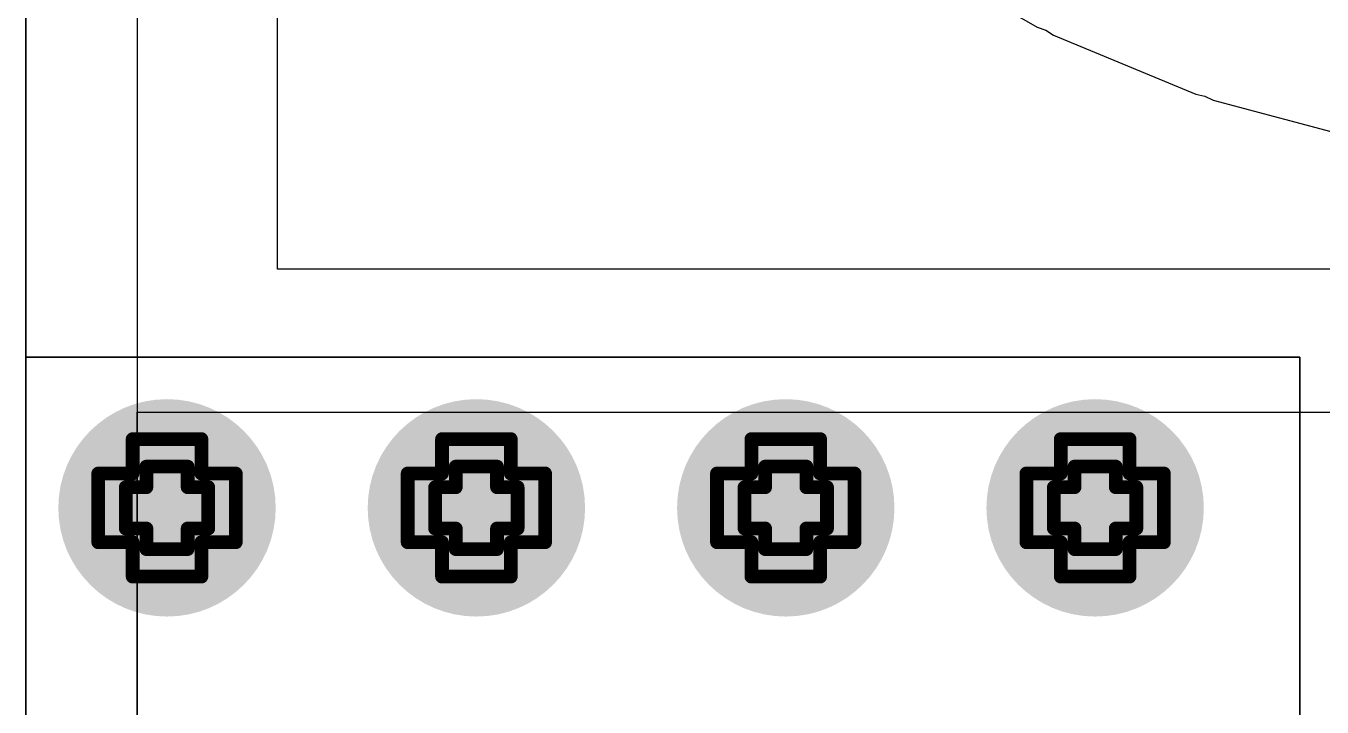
# Model space of a CAD drawing. Header units: inches. Extents: x -3 to 5259, y -3 to 5282.
# Drawn here: x 137.35 to 142.139, y 96.426 to 98.943 of the extents above; entities that cross this region are included whole.
import ezdxf

# ---------------------------------------------------------------- set-up
doc = ezdxf.new("R2010")
doc.units = ezdxf.units.IN
for name, color, linetype in [('Bottom Layer', 5, 'Continuous'), ('Bottom Solder', 6, 'Continuous'), ('Drill Drawing', 1, 'Continuous'), ('Layer 1', 16, 'Continuous'), ('Layer 2', 76, 'Continuous'), ('Top Layer', 1, 'Continuous'), ('Top Solder', 216, 'Continuous'), ('Via Holes', 16, 'Continuous')]:
    doc.layers.add(name, color=color, linetype=linetype)

msp = doc.modelspace()

# ---------------------------------------------------------------- hatches: boundary and pattern name
at = {"layer": 'Bottom Layer'}
h = msp.add_hatch(color=5, dxfattribs=at)
edge = h.paths.add_edge_path()
edge.add_arc((137.8712, 97.1621), 0.3, 0, 360)
h = msp.add_hatch(color=5, dxfattribs=at)
edge = h.paths.add_edge_path()
edge.add_arc((139.0142, 97.1621), 0.3, 0, 360)
h = msp.add_hatch(color=5, dxfattribs=at)
edge = h.paths.add_edge_path()
edge.add_arc((140.1572, 97.1621), 0.3, 0, 360)
h = msp.add_hatch(color=5, dxfattribs=at)
edge = h.paths.add_edge_path()
edge.add_arc((141.3002, 97.1621), 0.3, 0, 360)
at = {"layer": 'Bottom Solder'}
h = msp.add_hatch(color=6, dxfattribs=at)
edge = h.paths.add_edge_path()
edge.add_arc((137.8712, 97.1621), 0.4016, 0, 360)
h = msp.add_hatch(color=6, dxfattribs=at)
edge = h.paths.add_edge_path()
edge.add_arc((139.0142, 97.1621), 0.4016, 0, 360)
h = msp.add_hatch(color=6, dxfattribs=at)
edge = h.paths.add_edge_path()
edge.add_arc((140.1572, 97.1621), 0.4016, 0, 360)
h = msp.add_hatch(color=6, dxfattribs=at)
edge = h.paths.add_edge_path()
edge.add_arc((141.3002, 97.1621), 0.4016, 0, 360)
at = {"layer": 'Layer 1'}
h = msp.add_hatch(color=16, dxfattribs=at)
edge = h.paths.add_edge_path()
edge.add_arc((137.8712, 97.1621), 0.3, 0, 360)
h = msp.add_hatch(color=16, dxfattribs=at)
edge = h.paths.add_edge_path()
edge.add_arc((139.0142, 97.1621), 0.3, 0, 360)
h = msp.add_hatch(color=16, dxfattribs=at)
edge = h.paths.add_edge_path()
edge.add_arc((140.1572, 97.1621), 0.3, 0, 360)
h = msp.add_hatch(color=16, dxfattribs=at)
edge = h.paths.add_edge_path()
edge.add_arc((141.3002, 97.1621), 0.3, 0, 360)
at = {"layer": 'Layer 2'}
h = msp.add_hatch(color=76, dxfattribs=at)
edge = h.paths.add_edge_path()
edge.add_arc((137.8712, 97.1621), 0.3, 0, 360)
h = msp.add_hatch(color=76, dxfattribs=at)
edge = h.paths.add_edge_path()
edge.add_arc((139.0142, 97.1621), 0.3, 0, 360)
h = msp.add_hatch(color=76, dxfattribs=at)
edge = h.paths.add_edge_path()
edge.add_arc((140.1572, 97.1621), 0.3, 0, 360)
h = msp.add_hatch(color=76, dxfattribs=at)
edge = h.paths.add_edge_path()
edge.add_arc((141.3002, 97.1621), 0.3, 0, 360)
at = {"layer": 'Top Layer'}
h = msp.add_hatch(color=1, dxfattribs=at)
edge = h.paths.add_edge_path()
edge.add_arc((137.8712, 97.1621), 0.3, 0, 360)
h = msp.add_hatch(color=1, dxfattribs=at)
edge = h.paths.add_edge_path()
edge.add_arc((139.0142, 97.1621), 0.3, 0, 360)
h = msp.add_hatch(color=1, dxfattribs=at)
edge = h.paths.add_edge_path()
edge.add_arc((140.1572, 97.1621), 0.3, 0, 360)
h = msp.add_hatch(color=1, dxfattribs=at)
edge = h.paths.add_edge_path()
edge.add_arc((141.3002, 97.1621), 0.3, 0, 360)
at = {"layer": 'Top Solder'}
h = msp.add_hatch(color=216, dxfattribs=at)
edge = h.paths.add_edge_path()
edge.add_arc((137.8712, 97.1621), 0.4016, 0, 360)
h = msp.add_hatch(color=216, dxfattribs=at)
edge = h.paths.add_edge_path()
edge.add_arc((139.0142, 97.1621), 0.4016, 0, 360)
h = msp.add_hatch(color=216, dxfattribs=at)
edge = h.paths.add_edge_path()
edge.add_arc((140.1572, 97.1621), 0.4016, 0, 360)
h = msp.add_hatch(color=216, dxfattribs=at)
edge = h.paths.add_edge_path()
edge.add_arc((141.3002, 97.1621), 0.4016, 0, 360)
at = {"layer": 'Via Holes'}
h = msp.add_hatch(color=7, dxfattribs=at)
edge = h.paths.add_edge_path()
edge.add_arc((137.8712, 97.1621), 0.15, 0, 360)
h = msp.add_hatch(color=7, dxfattribs=at)
edge = h.paths.add_edge_path()
edge.add_arc((139.0142, 97.1621), 0.15, 0, 360)
h = msp.add_hatch(color=7, dxfattribs=at)
edge = h.paths.add_edge_path()
edge.add_arc((140.1572, 97.1621), 0.15, 0, 360)
h = msp.add_hatch(color=7, dxfattribs=at)
edge = h.paths.add_edge_path()
edge.add_arc((141.3002, 97.1621), 0.15, 0, 360)

# ---------------------------------------------------------------- linework, layer by layer
at = {"layer": 'Bottom Layer'}
for p, q in [((137.3499, 104.8183), (137.3499, 94.1266)), ((137.3499, 97.7185), (137.3499, 104.8183)), ((137.3499, 97.7185), (137.3499, 104.8183)), ((140.5932, 99.2224), (141.0859, 98.938)), ((140.5932, 99.2224), (141.0859, 98.938)), ((141.0859, 98.938), (141.1182, 98.927)), ((141.0859, 98.938), (141.1182, 98.927)), ((141.1182, 98.927), (141.1466, 98.908)), ((141.1182, 98.927), (141.1466, 98.908)), ((141.1466, 98.908), (141.6722, 98.6903)), ((141.1466, 98.908), (141.6722, 98.6903)), ((141.6722, 98.6903), (141.7057, 98.6836)), ((141.6722, 98.6903), (141.7057, 98.6836)), ((141.7057, 98.6836), (141.7363, 98.6685)), ((141.7057, 98.6836), (141.7363, 98.6685)), ((141.7363, 98.6685), (142.2858, 98.5213)), ((141.7363, 98.6685), (142.2858, 98.5213)), ((137.3499, 94.1348), (137.3499, 97.7185)), ((137.3499, 97.7185), (142.0563, 97.7185)), ((142.0563, 97.7185), (137.3499, 97.7185)), ((142.0563, 97.7185), (137.3499, 97.7185)), ((142.0563, 97.7185), (142.0563, 94.1348)), ((142.0563, 94.1348), (142.0563, 97.7185)), ((142.0563, 94.1348), (142.0563, 97.7185))]:
    msp.add_line(p, q, dxfattribs=at)
at = {"layer": 'Drill Drawing'}
for points in [[(137.7442, 97.2891, 0.0508, 0.0508, 0), (137.7442, 97.4161, 0.0508, 0.0508, 0)], [(137.7442, 97.4161, 0.0508, 0.0508, 0), (137.9982, 97.4161, 0.0508, 0.0508, 0)], [(137.9982, 97.2891, 0.0508, 0.0508, 0), (137.9982, 97.4161, 0.0508, 0.0508, 0)], [(138.8872, 97.2891, 0.0508, 0.0508, 0), (138.8872, 97.4161, 0.0508, 0.0508, 0)], [(138.8872, 97.4161, 0.0508, 0.0508, 0), (139.1412, 97.4161, 0.0508, 0.0508, 0)], [(139.1412, 97.2891, 0.0508, 0.0508, 0), (139.1412, 97.4161, 0.0508, 0.0508, 0)], [(140.0302, 97.2891, 0.0508, 0.0508, 0), (140.0302, 97.4161, 0.0508, 0.0508, 0)], [(140.0302, 97.4161, 0.0508, 0.0508, 0), (140.2842, 97.4161, 0.0508, 0.0508, 0)], [(140.2842, 97.2891, 0.0508, 0.0508, 0), (140.2842, 97.4161, 0.0508, 0.0508, 0)], [(141.1732, 97.2891, 0.0508, 0.0508, 0), (141.1732, 97.4161, 0.0508, 0.0508, 0)], [(141.1732, 97.4161, 0.0508, 0.0508, 0), (141.4272, 97.4161, 0.0508, 0.0508, 0)], [(141.4272, 97.2891, 0.0508, 0.0508, 0), (141.4272, 97.4161, 0.0508, 0.0508, 0)], [(137.6172, 97.0351, 0.0508, 0.0508, 0), (137.6172, 97.2891, 0.0508, 0.0508, 0)], [(137.6172, 97.2891, 0.0508, 0.0508, 0), (137.7442, 97.2891, 0.0508, 0.0508, 0)], [(137.795, 97.2383, 0.0508, 0.0508, 0), (137.795, 97.3145, 0.0508, 0.0508, 0)], [(137.795, 97.3145, 0.0508, 0.0508, 0), (137.9474, 97.3145, 0.0508, 0.0508, 0)], [(137.9474, 97.2383, 0.0508, 0.0508, 0), (137.9474, 97.3145, 0.0508, 0.0508, 0)], [(137.9982, 97.2891, 0.0508, 0.0508, 0), (138.1252, 97.2891, 0.0508, 0.0508, 0)], [(138.1252, 97.0351, 0.0508, 0.0508, 0), (138.1252, 97.2891, 0.0508, 0.0508, 0)], [(138.7602, 97.0351, 0.0508, 0.0508, 0), (138.7602, 97.2891, 0.0508, 0.0508, 0)], [(138.7602, 97.2891, 0.0508, 0.0508, 0), (138.8872, 97.2891, 0.0508, 0.0508, 0)], [(138.938, 97.2383, 0.0508, 0.0508, 0), (138.938, 97.3145, 0.0508, 0.0508, 0)], [(138.938, 97.3145, 0.0508, 0.0508, 0), (139.0904, 97.3145, 0.0508, 0.0508, 0)], [(139.0904, 97.2383, 0.0508, 0.0508, 0), (139.0904, 97.3145, 0.0508, 0.0508, 0)], [(139.1412, 97.2891, 0.0508, 0.0508, 0), (139.2682, 97.2891, 0.0508, 0.0508, 0)], [(139.2682, 97.0351, 0.0508, 0.0508, 0), (139.2682, 97.2891, 0.0508, 0.0508, 0)], [(139.9032, 97.0351, 0.0508, 0.0508, 0), (139.9032, 97.2891, 0.0508, 0.0508, 0)], [(139.9032, 97.2891, 0.0508, 0.0508, 0), (140.0302, 97.2891, 0.0508, 0.0508, 0)], [(140.081, 97.2383, 0.0508, 0.0508, 0), (140.081, 97.3145, 0.0508, 0.0508, 0)], [(140.081, 97.3145, 0.0508, 0.0508, 0), (140.2334, 97.3145, 0.0508, 0.0508, 0)], [(140.2334, 97.2383, 0.0508, 0.0508, 0), (140.2334, 97.3145, 0.0508, 0.0508, 0)], [(140.2842, 97.2891, 0.0508, 0.0508, 0), (140.4112, 97.2891, 0.0508, 0.0508, 0)], [(140.4112, 97.0351, 0.0508, 0.0508, 0), (140.4112, 97.2891, 0.0508, 0.0508, 0)], [(141.0462, 97.0351, 0.0508, 0.0508, 0), (141.0462, 97.2891, 0.0508, 0.0508, 0)], [(141.0462, 97.2891, 0.0508, 0.0508, 0), (141.1732, 97.2891, 0.0508, 0.0508, 0)], [(141.224, 97.2383, 0.0508, 0.0508, 0), (141.224, 97.3145, 0.0508, 0.0508, 0)], [(141.224, 97.3145, 0.0508, 0.0508, 0), (141.3764, 97.3145, 0.0508, 0.0508, 0)], [(141.3764, 97.2383, 0.0508, 0.0508, 0), (141.3764, 97.3145, 0.0508, 0.0508, 0)], [(141.4272, 97.2891, 0.0508, 0.0508, 0), (141.5542, 97.2891, 0.0508, 0.0508, 0)], [(141.5542, 97.0351, 0.0508, 0.0508, 0), (141.5542, 97.2891, 0.0508, 0.0508, 0)], [(137.7188, 97.0859, 0.0508, 0.0508, 0), (137.7188, 97.2383, 0.0508, 0.0508, 0)], [(137.7188, 97.2383, 0.0508, 0.0508, 0), (137.795, 97.2383, 0.0508, 0.0508, 0)], [(137.9474, 97.2383, 0.0508, 0.0508, 0), (138.0236, 97.2383, 0.0508, 0.0508, 0)], [(138.0236, 97.0859, 0.0508, 0.0508, 0), (138.0236, 97.2383, 0.0508, 0.0508, 0)], [(138.8618, 97.0859, 0.0508, 0.0508, 0), (138.8618, 97.2383, 0.0508, 0.0508, 0)], [(138.8618, 97.2383, 0.0508, 0.0508, 0), (138.938, 97.2383, 0.0508, 0.0508, 0)], [(139.0904, 97.2383, 0.0508, 0.0508, 0), (139.1666, 97.2383, 0.0508, 0.0508, 0)], [(139.1666, 97.0859, 0.0508, 0.0508, 0), (139.1666, 97.2383, 0.0508, 0.0508, 0)], [(140.0048, 97.0859, 0.0508, 0.0508, 0), (140.0048, 97.2383, 0.0508, 0.0508, 0)], [(140.0048, 97.2383, 0.0508, 0.0508, 0), (140.081, 97.2383, 0.0508, 0.0508, 0)], [(140.2334, 97.2383, 0.0508, 0.0508, 0), (140.3096, 97.2383, 0.0508, 0.0508, 0)], [(140.3096, 97.0859, 0.0508, 0.0508, 0), (140.3096, 97.2383, 0.0508, 0.0508, 0)], [(141.1478, 97.0859, 0.0508, 0.0508, 0), (141.1478, 97.2383, 0.0508, 0.0508, 0)], [(141.1478, 97.2383, 0.0508, 0.0508, 0), (141.224, 97.2383, 0.0508, 0.0508, 0)], [(141.3764, 97.2383, 0.0508, 0.0508, 0), (141.4526, 97.2383, 0.0508, 0.0508, 0)], [(141.4526, 97.0859, 0.0508, 0.0508, 0), (141.4526, 97.2383, 0.0508, 0.0508, 0)], [(137.7188, 97.0859, 0.0508, 0.0508, 0), (137.795, 97.0859, 0.0508, 0.0508, 0)], [(137.795, 97.0097, 0.0508, 0.0508, 0), (137.795, 97.0859, 0.0508, 0.0508, 0)], [(137.9474, 97.0859, 0.0508, 0.0508, 0), (138.0236, 97.0859, 0.0508, 0.0508, 0)], [(137.9474, 97.0097, 0.0508, 0.0508, 0), (137.9474, 97.0859, 0.0508, 0.0508, 0)], [(138.8618, 97.0859, 0.0508, 0.0508, 0), (138.938, 97.0859, 0.0508, 0.0508, 0)], [(138.938, 97.0097, 0.0508, 0.0508, 0), (138.938, 97.0859, 0.0508, 0.0508, 0)], [(139.0904, 97.0859, 0.0508, 0.0508, 0), (139.1666, 97.0859, 0.0508, 0.0508, 0)], [(139.0904, 97.0097, 0.0508, 0.0508, 0), (139.0904, 97.0859, 0.0508, 0.0508, 0)], [(140.0048, 97.0859, 0.0508, 0.0508, 0), (140.081, 97.0859, 0.0508, 0.0508, 0)], [(140.081, 97.0097, 0.0508, 0.0508, 0), (140.081, 97.0859, 0.0508, 0.0508, 0)], [(140.2334, 97.0859, 0.0508, 0.0508, 0), (140.3096, 97.0859, 0.0508, 0.0508, 0)], [(140.2334, 97.0097, 0.0508, 0.0508, 0), (140.2334, 97.0859, 0.0508, 0.0508, 0)], [(141.1478, 97.0859, 0.0508, 0.0508, 0), (141.224, 97.0859, 0.0508, 0.0508, 0)], [(141.224, 97.0097, 0.0508, 0.0508, 0), (141.224, 97.0859, 0.0508, 0.0508, 0)], [(141.3764, 97.0859, 0.0508, 0.0508, 0), (141.4526, 97.0859, 0.0508, 0.0508, 0)], [(141.3764, 97.0097, 0.0508, 0.0508, 0), (141.3764, 97.0859, 0.0508, 0.0508, 0)], [(137.6172, 97.0351, 0.0508, 0.0508, 0), (137.7442, 97.0351, 0.0508, 0.0508, 0)], [(137.7442, 96.9081, 0.0508, 0.0508, 0), (137.7442, 97.0351, 0.0508, 0.0508, 0)], [(137.795, 97.0097, 0.0508, 0.0508, 0), (137.9474, 97.0097, 0.0508, 0.0508, 0)], [(137.9982, 97.0351, 0.0508, 0.0508, 0), (138.1252, 97.0351, 0.0508, 0.0508, 0)], [(137.9982, 96.9081, 0.0508, 0.0508, 0), (137.9982, 97.0351, 0.0508, 0.0508, 0)], [(138.7602, 97.0351, 0.0508, 0.0508, 0), (138.8872, 97.0351, 0.0508, 0.0508, 0)], [(138.8872, 96.9081, 0.0508, 0.0508, 0), (138.8872, 97.0351, 0.0508, 0.0508, 0)], [(138.938, 97.0097, 0.0508, 0.0508, 0), (139.0904, 97.0097, 0.0508, 0.0508, 0)], [(139.1412, 97.0351, 0.0508, 0.0508, 0), (139.2682, 97.0351, 0.0508, 0.0508, 0)], [(139.1412, 96.9081, 0.0508, 0.0508, 0), (139.1412, 97.0351, 0.0508, 0.0508, 0)], [(139.9032, 97.0351, 0.0508, 0.0508, 0), (140.0302, 97.0351, 0.0508, 0.0508, 0)], [(140.0302, 96.9081, 0.0508, 0.0508, 0), (140.0302, 97.0351, 0.0508, 0.0508, 0)], [(140.081, 97.0097, 0.0508, 0.0508, 0), (140.2334, 97.0097, 0.0508, 0.0508, 0)], [(140.2842, 97.0351, 0.0508, 0.0508, 0), (140.4112, 97.0351, 0.0508, 0.0508, 0)], [(140.2842, 96.9081, 0.0508, 0.0508, 0), (140.2842, 97.0351, 0.0508, 0.0508, 0)], [(141.0462, 97.0351, 0.0508, 0.0508, 0), (141.1732, 97.0351, 0.0508, 0.0508, 0)], [(141.1732, 96.9081, 0.0508, 0.0508, 0), (141.1732, 97.0351, 0.0508, 0.0508, 0)], [(141.224, 97.0097, 0.0508, 0.0508, 0), (141.3764, 97.0097, 0.0508, 0.0508, 0)], [(141.4272, 97.0351, 0.0508, 0.0508, 0), (141.5542, 97.0351, 0.0508, 0.0508, 0)], [(141.4272, 96.9081, 0.0508, 0.0508, 0), (141.4272, 97.0351, 0.0508, 0.0508, 0)], [(137.7442, 96.9081, 0.0508, 0.0508, 0), (137.9982, 96.9081, 0.0508, 0.0508, 0)], [(138.8872, 96.9081, 0.0508, 0.0508, 0), (139.1412, 96.9081, 0.0508, 0.0508, 0)], [(140.0302, 96.9081, 0.0508, 0.0508, 0), (140.2842, 96.9081, 0.0508, 0.0508, 0)], [(141.1732, 96.9081, 0.0508, 0.0508, 0), (141.4272, 96.9081, 0.0508, 0.0508, 0)]]:
    msp.add_lwpolyline(points, format="xyseb", dxfattribs=at)
for points in [[(137.7315, 97.4161, 0.0254, 0.0254, 1), (137.7569, 97.4161, 0.0254, 0.0254, 1)], [(137.7315, 97.4161, 0.0254, 0.0254, 1), (137.7569, 97.4161, 0.0254, 0.0254, 1)], [(137.9855, 97.4161, 0.0254, 0.0254, 1), (138.0109, 97.4161, 0.0254, 0.0254, 1)], [(137.9855, 97.4161, 0.0254, 0.0254, 1), (138.0109, 97.4161, 0.0254, 0.0254, 1)], [(138.8745, 97.4161, 0.0254, 0.0254, 1), (138.8999, 97.4161, 0.0254, 0.0254, 1)], [(138.8745, 97.4161, 0.0254, 0.0254, 1), (138.8999, 97.4161, 0.0254, 0.0254, 1)], [(139.1285, 97.4161, 0.0254, 0.0254, 1), (139.1539, 97.4161, 0.0254, 0.0254, 1)], [(139.1285, 97.4161, 0.0254, 0.0254, 1), (139.1539, 97.4161, 0.0254, 0.0254, 1)], [(140.0175, 97.4161, 0.0254, 0.0254, 1), (140.0429, 97.4161, 0.0254, 0.0254, 1)], [(140.0175, 97.4161, 0.0254, 0.0254, 1), (140.0429, 97.4161, 0.0254, 0.0254, 1)], [(140.2715, 97.4161, 0.0254, 0.0254, 1), (140.2969, 97.4161, 0.0254, 0.0254, 1)], [(140.2715, 97.4161, 0.0254, 0.0254, 1), (140.2969, 97.4161, 0.0254, 0.0254, 1)], [(141.1605, 97.4161, 0.0254, 0.0254, 1), (141.1859, 97.4161, 0.0254, 0.0254, 1)], [(141.1605, 97.4161, 0.0254, 0.0254, 1), (141.1859, 97.4161, 0.0254, 0.0254, 1)], [(141.4145, 97.4161, 0.0254, 0.0254, 1), (141.4399, 97.4161, 0.0254, 0.0254, 1)], [(141.4145, 97.4161, 0.0254, 0.0254, 1), (141.4399, 97.4161, 0.0254, 0.0254, 1)], [(137.6045, 97.2891, 0.0254, 0.0254, 1), (137.6299, 97.2891, 0.0254, 0.0254, 1)], [(137.6045, 97.2891, 0.0254, 0.0254, 1), (137.6299, 97.2891, 0.0254, 0.0254, 1)], [(137.7315, 97.2891, 0.0254, 0.0254, 1), (137.7569, 97.2891, 0.0254, 0.0254, 1)], [(137.7315, 97.2891, 0.0254, 0.0254, 1), (137.7569, 97.2891, 0.0254, 0.0254, 1)], [(137.7823, 97.3145, 0.0254, 0.0254, 1), (137.8077, 97.3145, 0.0254, 0.0254, 1)], [(137.7823, 97.3145, 0.0254, 0.0254, 1), (137.8077, 97.3145, 0.0254, 0.0254, 1)], [(137.9347, 97.3145, 0.0254, 0.0254, 1), (137.9601, 97.3145, 0.0254, 0.0254, 1)], [(137.9347, 97.3145, 0.0254, 0.0254, 1), (137.9601, 97.3145, 0.0254, 0.0254, 1)], [(137.9855, 97.2891, 0.0254, 0.0254, 1), (138.0109, 97.2891, 0.0254, 0.0254, 1)], [(137.9855, 97.2891, 0.0254, 0.0254, 1), (138.0109, 97.2891, 0.0254, 0.0254, 1)], [(138.1125, 97.2891, 0.0254, 0.0254, 1), (138.1379, 97.2891, 0.0254, 0.0254, 1)], [(138.1125, 97.2891, 0.0254, 0.0254, 1), (138.1379, 97.2891, 0.0254, 0.0254, 1)], [(138.7475, 97.2891, 0.0254, 0.0254, 1), (138.7729, 97.2891, 0.0254, 0.0254, 1)], [(138.7475, 97.2891, 0.0254, 0.0254, 1), (138.7729, 97.2891, 0.0254, 0.0254, 1)], [(138.8745, 97.2891, 0.0254, 0.0254, 1), (138.8999, 97.2891, 0.0254, 0.0254, 1)], [(138.8745, 97.2891, 0.0254, 0.0254, 1), (138.8999, 97.2891, 0.0254, 0.0254, 1)], [(138.9253, 97.3145, 0.0254, 0.0254, 1), (138.9507, 97.3145, 0.0254, 0.0254, 1)], [(138.9253, 97.3145, 0.0254, 0.0254, 1), (138.9507, 97.3145, 0.0254, 0.0254, 1)], [(139.0777, 97.3145, 0.0254, 0.0254, 1), (139.1031, 97.3145, 0.0254, 0.0254, 1)], [(139.0777, 97.3145, 0.0254, 0.0254, 1), (139.1031, 97.3145, 0.0254, 0.0254, 1)], [(139.1285, 97.2891, 0.0254, 0.0254, 1), (139.1539, 97.2891, 0.0254, 0.0254, 1)], [(139.1285, 97.2891, 0.0254, 0.0254, 1), (139.1539, 97.2891, 0.0254, 0.0254, 1)], [(139.2555, 97.2891, 0.0254, 0.0254, 1), (139.2809, 97.2891, 0.0254, 0.0254, 1)], [(139.2555, 97.2891, 0.0254, 0.0254, 1), (139.2809, 97.2891, 0.0254, 0.0254, 1)], [(139.8905, 97.2891, 0.0254, 0.0254, 1), (139.9159, 97.2891, 0.0254, 0.0254, 1)], [(139.8905, 97.2891, 0.0254, 0.0254, 1), (139.9159, 97.2891, 0.0254, 0.0254, 1)], [(140.0175, 97.2891, 0.0254, 0.0254, 1), (140.0429, 97.2891, 0.0254, 0.0254, 1)], [(140.0175, 97.2891, 0.0254, 0.0254, 1), (140.0429, 97.2891, 0.0254, 0.0254, 1)], [(140.0683, 97.3145, 0.0254, 0.0254, 1), (140.0937, 97.3145, 0.0254, 0.0254, 1)], [(140.0683, 97.3145, 0.0254, 0.0254, 1), (140.0937, 97.3145, 0.0254, 0.0254, 1)], [(140.2207, 97.3145, 0.0254, 0.0254, 1), (140.2461, 97.3145, 0.0254, 0.0254, 1)], [(140.2207, 97.3145, 0.0254, 0.0254, 1), (140.2461, 97.3145, 0.0254, 0.0254, 1)], [(140.2715, 97.2891, 0.0254, 0.0254, 1), (140.2969, 97.2891, 0.0254, 0.0254, 1)], [(140.2715, 97.2891, 0.0254, 0.0254, 1), (140.2969, 97.2891, 0.0254, 0.0254, 1)], [(140.3985, 97.2891, 0.0254, 0.0254, 1), (140.4239, 97.2891, 0.0254, 0.0254, 1)], [(140.3985, 97.2891, 0.0254, 0.0254, 1), (140.4239, 97.2891, 0.0254, 0.0254, 1)], [(141.0335, 97.2891, 0.0254, 0.0254, 1), (141.0589, 97.2891, 0.0254, 0.0254, 1)], [(141.0335, 97.2891, 0.0254, 0.0254, 1), (141.0589, 97.2891, 0.0254, 0.0254, 1)], [(141.1605, 97.2891, 0.0254, 0.0254, 1), (141.1859, 97.2891, 0.0254, 0.0254, 1)], [(141.1605, 97.2891, 0.0254, 0.0254, 1), (141.1859, 97.2891, 0.0254, 0.0254, 1)], [(141.2113, 97.3145, 0.0254, 0.0254, 1), (141.2367, 97.3145, 0.0254, 0.0254, 1)], [(141.2113, 97.3145, 0.0254, 0.0254, 1), (141.2367, 97.3145, 0.0254, 0.0254, 1)], [(141.3637, 97.3145, 0.0254, 0.0254, 1), (141.3891, 97.3145, 0.0254, 0.0254, 1)], [(141.3637, 97.3145, 0.0254, 0.0254, 1), (141.3891, 97.3145, 0.0254, 0.0254, 1)], [(141.4145, 97.2891, 0.0254, 0.0254, 1), (141.4399, 97.2891, 0.0254, 0.0254, 1)], [(141.4145, 97.2891, 0.0254, 0.0254, 1), (141.4399, 97.2891, 0.0254, 0.0254, 1)], [(141.5415, 97.2891, 0.0254, 0.0254, 1), (141.5669, 97.2891, 0.0254, 0.0254, 1)], [(141.5415, 97.2891, 0.0254, 0.0254, 1), (141.5669, 97.2891, 0.0254, 0.0254, 1)], [(137.7061, 97.2383, 0.0254, 0.0254, 1), (137.7315, 97.2383, 0.0254, 0.0254, 1)], [(137.7061, 97.2383, 0.0254, 0.0254, 1), (137.7315, 97.2383, 0.0254, 0.0254, 1)], [(137.7823, 97.2383, 0.0254, 0.0254, 1), (137.8077, 97.2383, 0.0254, 0.0254, 1)], [(137.7823, 97.2383, 0.0254, 0.0254, 1), (137.8077, 97.2383, 0.0254, 0.0254, 1)], [(137.9347, 97.2383, 0.0254, 0.0254, 1), (137.9601, 97.2383, 0.0254, 0.0254, 1)], [(137.9347, 97.2383, 0.0254, 0.0254, 1), (137.9601, 97.2383, 0.0254, 0.0254, 1)], [(138.0109, 97.2383, 0.0254, 0.0254, 1), (138.0363, 97.2383, 0.0254, 0.0254, 1)], [(138.0109, 97.2383, 0.0254, 0.0254, 1), (138.0363, 97.2383, 0.0254, 0.0254, 1)], [(138.8491, 97.2383, 0.0254, 0.0254, 1), (138.8745, 97.2383, 0.0254, 0.0254, 1)], [(138.8491, 97.2383, 0.0254, 0.0254, 1), (138.8745, 97.2383, 0.0254, 0.0254, 1)], [(138.9253, 97.2383, 0.0254, 0.0254, 1), (138.9507, 97.2383, 0.0254, 0.0254, 1)], [(138.9253, 97.2383, 0.0254, 0.0254, 1), (138.9507, 97.2383, 0.0254, 0.0254, 1)], [(139.0777, 97.2383, 0.0254, 0.0254, 1), (139.1031, 97.2383, 0.0254, 0.0254, 1)], [(139.0777, 97.2383, 0.0254, 0.0254, 1), (139.1031, 97.2383, 0.0254, 0.0254, 1)], [(139.1539, 97.2383, 0.0254, 0.0254, 1), (139.1793, 97.2383, 0.0254, 0.0254, 1)], [(139.1539, 97.2383, 0.0254, 0.0254, 1), (139.1793, 97.2383, 0.0254, 0.0254, 1)], [(139.9921, 97.2383, 0.0254, 0.0254, 1), (140.0175, 97.2383, 0.0254, 0.0254, 1)], [(139.9921, 97.2383, 0.0254, 0.0254, 1), (140.0175, 97.2383, 0.0254, 0.0254, 1)], [(140.0683, 97.2383, 0.0254, 0.0254, 1), (140.0937, 97.2383, 0.0254, 0.0254, 1)], [(140.0683, 97.2383, 0.0254, 0.0254, 1), (140.0937, 97.2383, 0.0254, 0.0254, 1)], [(140.2207, 97.2383, 0.0254, 0.0254, 1), (140.2461, 97.2383, 0.0254, 0.0254, 1)], [(140.2207, 97.2383, 0.0254, 0.0254, 1), (140.2461, 97.2383, 0.0254, 0.0254, 1)], [(140.2969, 97.2383, 0.0254, 0.0254, 1), (140.3223, 97.2383, 0.0254, 0.0254, 1)], [(140.2969, 97.2383, 0.0254, 0.0254, 1), (140.3223, 97.2383, 0.0254, 0.0254, 1)], [(141.1351, 97.2383, 0.0254, 0.0254, 1), (141.1605, 97.2383, 0.0254, 0.0254, 1)], [(141.1351, 97.2383, 0.0254, 0.0254, 1), (141.1605, 97.2383, 0.0254, 0.0254, 1)], [(141.2113, 97.2383, 0.0254, 0.0254, 1), (141.2367, 97.2383, 0.0254, 0.0254, 1)], [(141.2113, 97.2383, 0.0254, 0.0254, 1), (141.2367, 97.2383, 0.0254, 0.0254, 1)], [(141.3637, 97.2383, 0.0254, 0.0254, 1), (141.3891, 97.2383, 0.0254, 0.0254, 1)], [(141.3637, 97.2383, 0.0254, 0.0254, 1), (141.3891, 97.2383, 0.0254, 0.0254, 1)], [(141.4399, 97.2383, 0.0254, 0.0254, 1), (141.4653, 97.2383, 0.0254, 0.0254, 1)], [(141.4399, 97.2383, 0.0254, 0.0254, 1), (141.4653, 97.2383, 0.0254, 0.0254, 1)], [(137.7061, 97.0859, 0.0254, 0.0254, 1), (137.7315, 97.0859, 0.0254, 0.0254, 1)], [(137.7061, 97.0859, 0.0254, 0.0254, 1), (137.7315, 97.0859, 0.0254, 0.0254, 1)], [(137.7823, 97.0859, 0.0254, 0.0254, 1), (137.8077, 97.0859, 0.0254, 0.0254, 1)], [(137.7823, 97.0859, 0.0254, 0.0254, 1), (137.8077, 97.0859, 0.0254, 0.0254, 1)], [(137.9347, 97.0859, 0.0254, 0.0254, 1), (137.9601, 97.0859, 0.0254, 0.0254, 1)], [(137.9347, 97.0859, 0.0254, 0.0254, 1), (137.9601, 97.0859, 0.0254, 0.0254, 1)], [(138.0109, 97.0859, 0.0254, 0.0254, 1), (138.0363, 97.0859, 0.0254, 0.0254, 1)], [(138.0109, 97.0859, 0.0254, 0.0254, 1), (138.0363, 97.0859, 0.0254, 0.0254, 1)], [(138.8491, 97.0859, 0.0254, 0.0254, 1), (138.8745, 97.0859, 0.0254, 0.0254, 1)], [(138.8491, 97.0859, 0.0254, 0.0254, 1), (138.8745, 97.0859, 0.0254, 0.0254, 1)], [(138.9253, 97.0859, 0.0254, 0.0254, 1), (138.9507, 97.0859, 0.0254, 0.0254, 1)], [(138.9253, 97.0859, 0.0254, 0.0254, 1), (138.9507, 97.0859, 0.0254, 0.0254, 1)], [(139.0777, 97.0859, 0.0254, 0.0254, 1), (139.1031, 97.0859, 0.0254, 0.0254, 1)], [(139.0777, 97.0859, 0.0254, 0.0254, 1), (139.1031, 97.0859, 0.0254, 0.0254, 1)], [(139.1539, 97.0859, 0.0254, 0.0254, 1), (139.1793, 97.0859, 0.0254, 0.0254, 1)], [(139.1539, 97.0859, 0.0254, 0.0254, 1), (139.1793, 97.0859, 0.0254, 0.0254, 1)], [(139.9921, 97.0859, 0.0254, 0.0254, 1), (140.0175, 97.0859, 0.0254, 0.0254, 1)], [(139.9921, 97.0859, 0.0254, 0.0254, 1), (140.0175, 97.0859, 0.0254, 0.0254, 1)], [(140.0683, 97.0859, 0.0254, 0.0254, 1), (140.0937, 97.0859, 0.0254, 0.0254, 1)], [(140.0683, 97.0859, 0.0254, 0.0254, 1), (140.0937, 97.0859, 0.0254, 0.0254, 1)], [(140.2207, 97.0859, 0.0254, 0.0254, 1), (140.2461, 97.0859, 0.0254, 0.0254, 1)], [(140.2207, 97.0859, 0.0254, 0.0254, 1), (140.2461, 97.0859, 0.0254, 0.0254, 1)], [(140.2969, 97.0859, 0.0254, 0.0254, 1), (140.3223, 97.0859, 0.0254, 0.0254, 1)], [(140.2969, 97.0859, 0.0254, 0.0254, 1), (140.3223, 97.0859, 0.0254, 0.0254, 1)], [(141.1351, 97.0859, 0.0254, 0.0254, 1), (141.1605, 97.0859, 0.0254, 0.0254, 1)], [(141.1351, 97.0859, 0.0254, 0.0254, 1), (141.1605, 97.0859, 0.0254, 0.0254, 1)], [(141.2113, 97.0859, 0.0254, 0.0254, 1), (141.2367, 97.0859, 0.0254, 0.0254, 1)], [(141.2113, 97.0859, 0.0254, 0.0254, 1), (141.2367, 97.0859, 0.0254, 0.0254, 1)], [(141.3637, 97.0859, 0.0254, 0.0254, 1), (141.3891, 97.0859, 0.0254, 0.0254, 1)], [(141.3637, 97.0859, 0.0254, 0.0254, 1), (141.3891, 97.0859, 0.0254, 0.0254, 1)], [(141.4399, 97.0859, 0.0254, 0.0254, 1), (141.4653, 97.0859, 0.0254, 0.0254, 1)], [(141.4399, 97.0859, 0.0254, 0.0254, 1), (141.4653, 97.0859, 0.0254, 0.0254, 1)], [(137.6045, 97.0351, 0.0254, 0.0254, 1), (137.6299, 97.0351, 0.0254, 0.0254, 1)], [(137.6045, 97.0351, 0.0254, 0.0254, 1), (137.6299, 97.0351, 0.0254, 0.0254, 1)], [(137.7315, 97.0351, 0.0254, 0.0254, 1), (137.7569, 97.0351, 0.0254, 0.0254, 1)], [(137.7315, 97.0351, 0.0254, 0.0254, 1), (137.7569, 97.0351, 0.0254, 0.0254, 1)], [(137.7823, 97.0097, 0.0254, 0.0254, 1), (137.8077, 97.0097, 0.0254, 0.0254, 1)], [(137.7823, 97.0097, 0.0254, 0.0254, 1), (137.8077, 97.0097, 0.0254, 0.0254, 1)], [(137.9347, 97.0097, 0.0254, 0.0254, 1), (137.9601, 97.0097, 0.0254, 0.0254, 1)], [(137.9347, 97.0097, 0.0254, 0.0254, 1), (137.9601, 97.0097, 0.0254, 0.0254, 1)], [(137.9855, 97.0351, 0.0254, 0.0254, 1), (138.0109, 97.0351, 0.0254, 0.0254, 1)], [(137.9855, 97.0351, 0.0254, 0.0254, 1), (138.0109, 97.0351, 0.0254, 0.0254, 1)], [(138.1125, 97.0351, 0.0254, 0.0254, 1), (138.1379, 97.0351, 0.0254, 0.0254, 1)], [(138.1125, 97.0351, 0.0254, 0.0254, 1), (138.1379, 97.0351, 0.0254, 0.0254, 1)], [(138.7475, 97.0351, 0.0254, 0.0254, 1), (138.7729, 97.0351, 0.0254, 0.0254, 1)], [(138.7475, 97.0351, 0.0254, 0.0254, 1), (138.7729, 97.0351, 0.0254, 0.0254, 1)], [(138.8745, 97.0351, 0.0254, 0.0254, 1), (138.8999, 97.0351, 0.0254, 0.0254, 1)], [(138.8745, 97.0351, 0.0254, 0.0254, 1), (138.8999, 97.0351, 0.0254, 0.0254, 1)], [(138.9253, 97.0097, 0.0254, 0.0254, 1), (138.9507, 97.0097, 0.0254, 0.0254, 1)], [(138.9253, 97.0097, 0.0254, 0.0254, 1), (138.9507, 97.0097, 0.0254, 0.0254, 1)], [(139.0777, 97.0097, 0.0254, 0.0254, 1), (139.1031, 97.0097, 0.0254, 0.0254, 1)], [(139.0777, 97.0097, 0.0254, 0.0254, 1), (139.1031, 97.0097, 0.0254, 0.0254, 1)], [(139.1285, 97.0351, 0.0254, 0.0254, 1), (139.1539, 97.0351, 0.0254, 0.0254, 1)], [(139.1285, 97.0351, 0.0254, 0.0254, 1), (139.1539, 97.0351, 0.0254, 0.0254, 1)], [(139.2555, 97.0351, 0.0254, 0.0254, 1), (139.2809, 97.0351, 0.0254, 0.0254, 1)], [(139.2555, 97.0351, 0.0254, 0.0254, 1), (139.2809, 97.0351, 0.0254, 0.0254, 1)], [(139.8905, 97.0351, 0.0254, 0.0254, 1), (139.9159, 97.0351, 0.0254, 0.0254, 1)], [(139.8905, 97.0351, 0.0254, 0.0254, 1), (139.9159, 97.0351, 0.0254, 0.0254, 1)], [(140.0175, 97.0351, 0.0254, 0.0254, 1), (140.0429, 97.0351, 0.0254, 0.0254, 1)], [(140.0175, 97.0351, 0.0254, 0.0254, 1), (140.0429, 97.0351, 0.0254, 0.0254, 1)], [(140.0683, 97.0097, 0.0254, 0.0254, 1), (140.0937, 97.0097, 0.0254, 0.0254, 1)], [(140.0683, 97.0097, 0.0254, 0.0254, 1), (140.0937, 97.0097, 0.0254, 0.0254, 1)], [(140.2207, 97.0097, 0.0254, 0.0254, 1), (140.2461, 97.0097, 0.0254, 0.0254, 1)], [(140.2207, 97.0097, 0.0254, 0.0254, 1), (140.2461, 97.0097, 0.0254, 0.0254, 1)], [(140.2715, 97.0351, 0.0254, 0.0254, 1), (140.2969, 97.0351, 0.0254, 0.0254, 1)], [(140.2715, 97.0351, 0.0254, 0.0254, 1), (140.2969, 97.0351, 0.0254, 0.0254, 1)], [(140.3985, 97.0351, 0.0254, 0.0254, 1), (140.4239, 97.0351, 0.0254, 0.0254, 1)], [(140.3985, 97.0351, 0.0254, 0.0254, 1), (140.4239, 97.0351, 0.0254, 0.0254, 1)], [(141.0335, 97.0351, 0.0254, 0.0254, 1), (141.0589, 97.0351, 0.0254, 0.0254, 1)], [(141.0335, 97.0351, 0.0254, 0.0254, 1), (141.0589, 97.0351, 0.0254, 0.0254, 1)], [(141.1605, 97.0351, 0.0254, 0.0254, 1), (141.1859, 97.0351, 0.0254, 0.0254, 1)], [(141.1605, 97.0351, 0.0254, 0.0254, 1), (141.1859, 97.0351, 0.0254, 0.0254, 1)], [(141.2113, 97.0097, 0.0254, 0.0254, 1), (141.2367, 97.0097, 0.0254, 0.0254, 1)], [(141.2113, 97.0097, 0.0254, 0.0254, 1), (141.2367, 97.0097, 0.0254, 0.0254, 1)], [(141.3637, 97.0097, 0.0254, 0.0254, 1), (141.3891, 97.0097, 0.0254, 0.0254, 1)], [(141.3637, 97.0097, 0.0254, 0.0254, 1), (141.3891, 97.0097, 0.0254, 0.0254, 1)], [(141.4145, 97.0351, 0.0254, 0.0254, 1), (141.4399, 97.0351, 0.0254, 0.0254, 1)], [(141.4145, 97.0351, 0.0254, 0.0254, 1), (141.4399, 97.0351, 0.0254, 0.0254, 1)], [(141.5415, 97.0351, 0.0254, 0.0254, 1), (141.5669, 97.0351, 0.0254, 0.0254, 1)], [(141.5415, 97.0351, 0.0254, 0.0254, 1), (141.5669, 97.0351, 0.0254, 0.0254, 1)], [(137.7315, 96.9081, 0.0254, 0.0254, 1), (137.7569, 96.9081, 0.0254, 0.0254, 1)], [(137.7315, 96.9081, 0.0254, 0.0254, 1), (137.7569, 96.9081, 0.0254, 0.0254, 1)], [(137.9855, 96.9081, 0.0254, 0.0254, 1), (138.0109, 96.9081, 0.0254, 0.0254, 1)], [(137.9855, 96.9081, 0.0254, 0.0254, 1), (138.0109, 96.9081, 0.0254, 0.0254, 1)], [(138.8745, 96.9081, 0.0254, 0.0254, 1), (138.8999, 96.9081, 0.0254, 0.0254, 1)], [(138.8745, 96.9081, 0.0254, 0.0254, 1), (138.8999, 96.9081, 0.0254, 0.0254, 1)], [(139.1285, 96.9081, 0.0254, 0.0254, 1), (139.1539, 96.9081, 0.0254, 0.0254, 1)], [(139.1285, 96.9081, 0.0254, 0.0254, 1), (139.1539, 96.9081, 0.0254, 0.0254, 1)], [(140.0175, 96.9081, 0.0254, 0.0254, 1), (140.0429, 96.9081, 0.0254, 0.0254, 1)], [(140.0175, 96.9081, 0.0254, 0.0254, 1), (140.0429, 96.9081, 0.0254, 0.0254, 1)], [(140.2715, 96.9081, 0.0254, 0.0254, 1), (140.2969, 96.9081, 0.0254, 0.0254, 1)], [(140.2715, 96.9081, 0.0254, 0.0254, 1), (140.2969, 96.9081, 0.0254, 0.0254, 1)], [(141.1605, 96.9081, 0.0254, 0.0254, 1), (141.1859, 96.9081, 0.0254, 0.0254, 1)], [(141.1605, 96.9081, 0.0254, 0.0254, 1), (141.1859, 96.9081, 0.0254, 0.0254, 1)], [(141.4145, 96.9081, 0.0254, 0.0254, 1), (141.4399, 96.9081, 0.0254, 0.0254, 1)], [(141.4145, 96.9081, 0.0254, 0.0254, 1), (141.4399, 96.9081, 0.0254, 0.0254, 1)]]:
    msp.add_lwpolyline(points, format="xyseb", close=True, dxfattribs=at)
at = {"layer": 'Layer 1'}
for p, q in [((138.279, 98.044), (138.279, 105.029)), ((137.761, 104.511), (137.761, 93.9319)), ((145.161, 98.044), (138.279, 98.044)), ((137.761, 93.9319), (137.761, 97.5156)), ((137.761, 97.5156), (144.6762, 97.5156))]:
    msp.add_line(p, q, dxfattribs=at)
at = {"layer": 'Top Layer'}
for p, q in [((140.5932, 99.2224), (141.0859, 98.938)), ((141.0859, 98.938), (141.1182, 98.927)), ((141.1182, 98.927), (141.1466, 98.908)), ((141.1466, 98.908), (141.6722, 98.6903)), ((141.6722, 98.6903), (141.7057, 98.6836)), ((141.7057, 98.6836), (141.7363, 98.6685)), ((141.7363, 98.6685), (142.2858, 98.5213))]:
    msp.add_line(p, q, dxfattribs=at)

doc.saveas('drawing.dxf')
